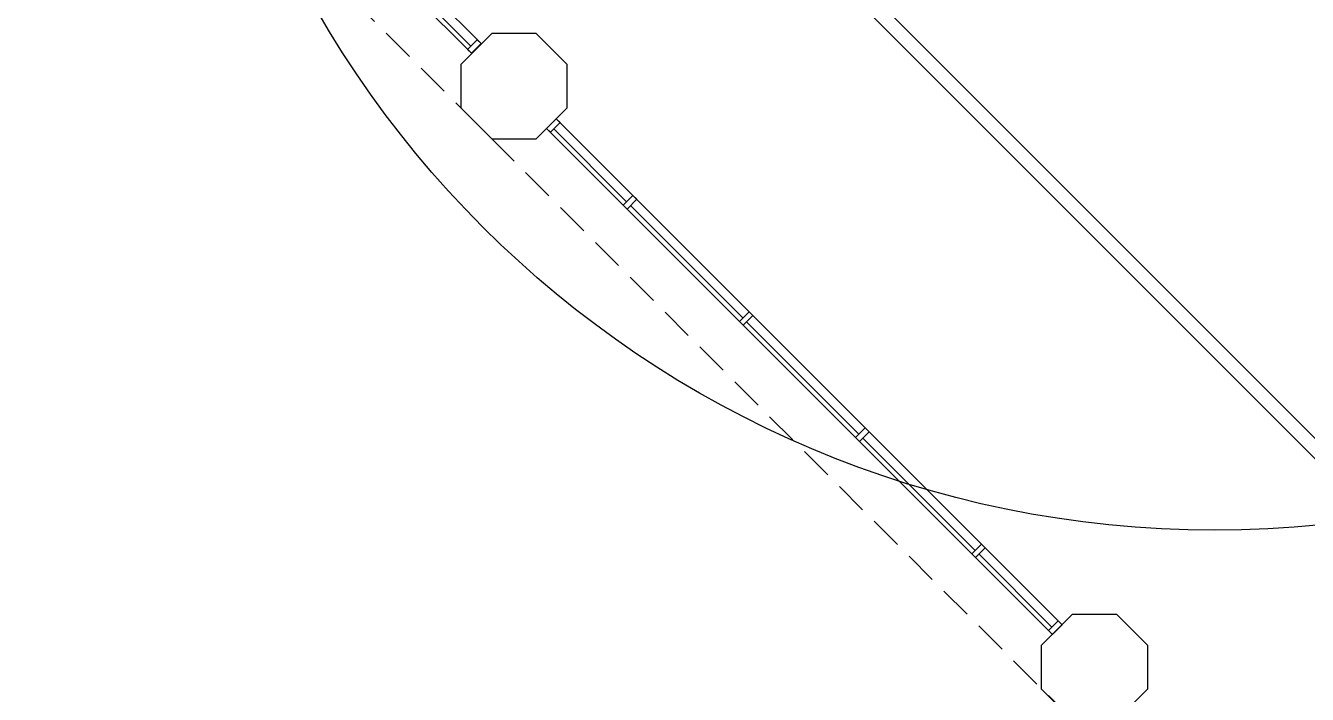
# Model space of a CAD drawing. Header units: inches. Extents: x -59 to 5682, y -269 to 4477.
# Drawn here: x 1088.3 to 1556.3, y 382 to 626.1 of the extents above; entities that cross this region are included whole.
import ezdxf

# ---------------------------------------------------------------- set-up
doc = ezdxf.new("R2010")
doc.units = ezdxf.units.IN
doc.header["$LTSCALE"] = 96
doc.header["$MEASUREMENT"] = 0
doc.linetypes.add('DASHED4', pattern=[0.1875, 0.125, -0.0625])
for name, color, linetype in [('A-GLAZ', 2, 'CONTINUOUS'), ('A-GLAZ-SILL', 1, 'CONTINUOUS'), ('A-SHAFT', 1, 'CONTINUOUS'), ('A-WALL-ABOVE', 8, 'DASHED4'), ('A-WALL-FULL', 6, 'CONTINUOUS')]:
    doc.layers.add(name, color=color, linetype=linetype)
doc.layers.add('Q-CASE', color=31, linetype='CONTINUOUS', lineweight=9)

# ---------------------------------------------------------------- blocks, each defined once
blk = doc.blocks.new('CASE_Countertop_Vanity_Sink-Round_HED - 24_ D 36_ H-2568368-LEVEL 01 OVERALL FLOOR PLAN CATH _1')
at = {"layer": 'Q-CASE'}
for p, q in [((-52.26, 25), (50.99, 25)), ((50.99, 0.75), (-52.26, 0.75))]:
    blk.add_line(p, q, dxfattribs=at)
for start, end in [(133.391, 136.609), (119.1644, 121.4992), (58.5008, 60.8356), (43.391, 46.609), (162.6821, 165.6363), (147.7797, 151.2375), (28.7625, 32.2203), (14.3637, 17.3179), (180, 181.281), (193.6718, 199.8383), (340.1617, 346.3282), (358.719, 360), (207.4035, 214.6585), (221.0731, 228.9269), (234.6204, 242.9984), (247.8206, 256.9709), (282.9792, 292.1794), (297.0016, 305.3796), (311.0731, 318.9269), (325.3415, 332.5965), (258.631, 281.369)]:
    blk.add_arc((-34.26, 13.5), 9.5, start, end, dxfattribs=at)

msp = doc.modelspace()

# ---------------------------------------------------------------- linework, layer by layer
at = {"layer": 'A-GLAZ'}
for p, q in [((1224.27, 645.26), (1250.88, 618.65)), ((1307.71, 561.82), (1281.11, 588.43)), ((1350.14, 519.39), (1309.13, 560.41)), ((1392.57, 476.97), (1351.55, 517.98)), ((1434.99, 434.54), (1393.98, 475.55)), ((1436.41, 433.13), (1463.01, 406.52))]:
    msp.add_line(p, q, dxfattribs=at)
at = {"layer": 'A-GLAZ-SILL'}
for p, q in [((1066.32, 800.73), (1251.06, 616)), ((1069.86, 804.27), (1254.59, 619.54)), ((1281.99, 592.14), (1466.72, 407.41)), ((1278.46, 588.6), (1463.19, 403.87))]:
    msp.add_line(p, q, dxfattribs=at)
at = {"layer": 'A-SHAFT'}
msp.add_circle((1522.44, 819.85), 377.96, dxfattribs=at)
at = {"layer": 'A-WALL-ABOVE'}
msp.add_line((316.25, 1527.03), (1534.7, 308.58), dxfattribs=at)
at = {"layer": 'A-WALL-FULL'}
for p, q in [((1529.51, 497.59), (1281.25, 745.85)), ((1533.22, 501.31), (1325.77, 708.76)), ((1570.07, 464.46), (1533.22, 501.31)), ((1570.07, 457.03), (1529.51, 497.59))]:
    msp.add_line(p, q, dxfattribs=at)
for points in [[(1258.57, 623.34), (1274.57, 623.34), (1285.88, 612.03), (1285.88, 596.03), (1274.57, 584.71), (1258.57, 584.71), (1247.25, 596.03), (1247.25, 612.03)], [(1251.06, 616), (1249.64, 617.42), (1253.18, 620.95), (1254.59, 619.54)], [(1307.89, 559.17), (1306.48, 560.58), (1310.01, 564.12), (1311.43, 562.71)], [(1350.32, 516.74), (1348.9, 518.16), (1352.44, 521.69), (1353.85, 520.28)], [(1392.74, 474.32), (1391.33, 475.73), (1394.86, 479.27), (1396.28, 477.85)], [(1435.17, 431.89), (1433.76, 433.3), (1437.29, 436.84), (1438.7, 435.43)], [(1470.57, 411.21), (1486.57, 411.21), (1497.89, 399.9), (1497.89, 383.9), (1486.57, 372.58), (1470.57, 372.58), (1459.26, 383.9), (1459.26, 399.9)], [(1463.19, 403.87), (1461.77, 405.29), (1465.31, 408.82), (1466.72, 407.41)]]:
    msp.add_lwpolyline(points, close=True, dxfattribs=at)
msp.add_lwpolyline([(1281.99, 592.14), (1283.41, 590.72), (1279.87, 587.19), (1278.46, 588.6)], dxfattribs=at)

# ---------------------------------------------------------------- block references
at = {"layer": 'Q-CASE', "rotation": 135.0000000000003}
msp.add_blockref('CASE_Countertop_Vanity_Sink-Round_HED - 24_ D 36_ H-2568368-LEVEL 01 OVERALL FLOOR PLAN CATH _1', (1558.42, 665.83), dxfattribs=at)

doc.saveas('drawing.dxf')
